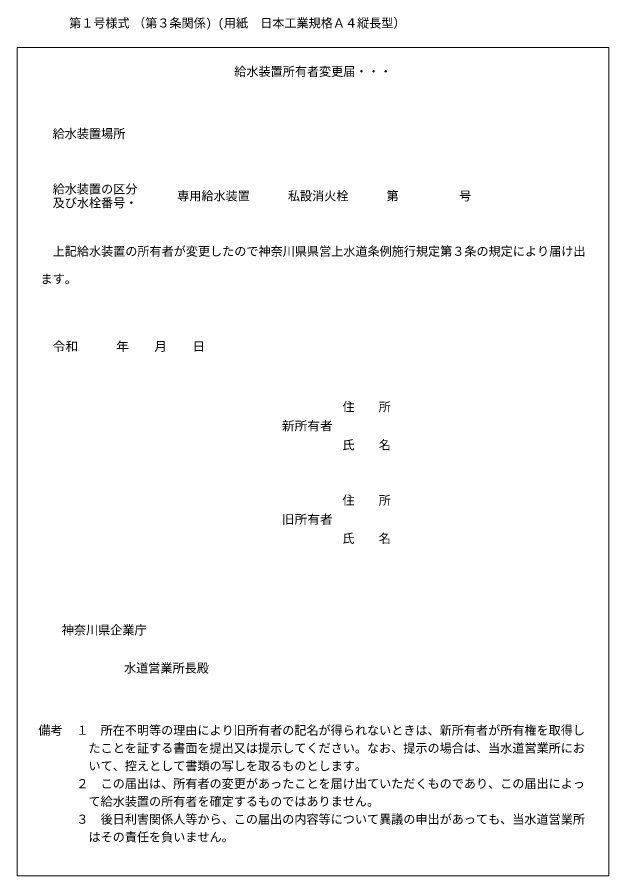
# Model space of a CAD drawing. Units: millimetres, scale not verified. Extents: x -8073 to 9027, y -12210 to 12617.
import ezdxf
from ezdxf.enums import TextEntityAlignment as Align

# ---------------------------------------------------------------- set-up
doc = ezdxf.new("R2010")
doc.units = ezdxf.units.MM
doc.header["$LTSCALE"] = 100
doc.layers.add('0-0', color=7, linetype='Continuous', lineweight=9)
doc.styles.add('ＭＳ ゴシック', font='')
doc.styles.add('ＭＳ 明朝', font='')
doc.styles.get('ＭＳ ゴシック').set_extended_font_data('MS Gothic')
doc.styles.get('ＭＳ 明朝').set_extended_font_data('MS Mincho')

msp = doc.modelspace()

# ---------------------------------------------------------------- linework, layer by layer
at = {"layer": '0-0', "color": 4}
for p, q in [((-8073.4, 11740.3), (9026.6, 11740.3)), ((-8073.4, -12209.7), (-8073.4, 11740.3))]:
    msp.add_line(p, q, dxfattribs=at)
msp.add_lwpolyline([(-8073.4, -12209.7), (9026.6, -12209.7), (9026.6, 11740.3)], dxfattribs=at)

# ---------------------------------------------------------------- texts
at = {"layer": '0-0'}
for s, style, p in [('第１号様式', 'ＭＳ ゴシック', (-6573.4, 12240.3)), ('（第３条関係) (用紙\u3000日本工業規格Ａ４縦長型）', 'ＭＳ 明朝', (-4723.4, 12240.3)), ('給水装置所有者変更届・・・', 'ＭＳ 明朝', (-1798.4, 10840.3)), ('給水装置場所', 'ＭＳ 明朝', (-7048.4, 9040.3)), ('給水装置の区分', 'ＭＳ 明朝', (-7048.4, 7440.3)), ('専用給水装置', 'ＭＳ 明朝', (-3448.4, 7240.3)), ('私設消火栓', 'ＭＳ 明朝', (-248.4, 7240.3)), ('及び水栓番号・', 'ＭＳ 明朝', (-7048.4, 7040.3)), ('上記給水装置の所有者が変更したので神奈川県県営上水道条例施行規定第３条の規定により届け出', 'ＭＳ 明朝', (-7048.4, 5640.3)), ('ます。', 'ＭＳ 明朝', (-7398.4, 4840.3)), ('住\u3000\u3000所', 'ＭＳ 明朝', (1326.6, 1140.3)), ('氏\u3000\u3000名', 'ＭＳ 明朝', (1326.6, 40.3)), ('住\u3000\u3000所', 'ＭＳ 明朝', (1326.6, -1559.7)), ('氏\u3000\u3000名', 'ＭＳ 明朝', (1326.6, -2659.7)), ('神奈川県企業庁', 'ＭＳ 明朝', (-6783.8, -5309.7)), ('水道営業所長殿', 'ＭＳ 明朝', (-4983.8, -6409.7)), ('備考', 'ＭＳ 明朝', (-7463, -8209.7)), ('１', 'ＭＳ 明朝', (-6363, -8209.7)), ('所在不明等の理由により旧所有者の記名が得られないときは、新所有者が所有権を取得し', 'ＭＳ 明朝', (-5663, -8209.7)), ('たことを証する書面を提出又は提示してください。なお、提示の場合は、当水道営業所にお', 'ＭＳ 明朝', (-6013, -8724)), ('いて、控えとして書類の写しを取るものとします。', 'ＭＳ 明朝', (-6013, -9238.2)), ('２', 'ＭＳ 明朝', (-6363, -9752.5)), ('この届出は、所有者の変更があったことを届け出ていただくものであり、この届出によっ', 'ＭＳ 明朝', (-5663, -9752.5)), ('て給水装置の所有者を確定するものではありません。', 'ＭＳ 明朝', (-6013, -10266.8)), ('後日利害関係人等から、この届出の内容等について異議の申出があっても、当水道営業所', 'ＭＳ 明朝', (-5663, -10781.1)), ('３', 'ＭＳ 明朝', (-6363, -10781.1)), ('はその責任を負いません。', 'ＭＳ 明朝', (-6013, -11295.4))]:
    msp.add_text(s, height=256.6, dxfattribs=dict(at, style=style)).set_placement(p, align=Align.BOTTOM_LEFT)
at = {"layer": '0-0', "color": 4, "style": 'ＭＳ 明朝'}
msp.add_text('第\u3000\u3000\u3000\u3000\u3000号', height=256.6, dxfattribs=at).set_placement((2601.6, 7240.3), align=Align.BOTTOM_LEFT)
at = {"layer": '0-0', "color": 4, "style": 'ＭＳ 明朝', "width": 1.05}
for s, p in [('令和\u3000\u3000\u3000年\u3000\u3000月\u3000\u3000日', (-7048.4, 2890.3)), ('新所有者', (-423.4, 590.3)), ('旧所有者', (-423.4, -2109.7))]:
    msp.add_text(s, height=256.6, dxfattribs=at).set_placement(p, align=Align.BOTTOM_LEFT)

doc.saveas('drawing.dxf')
